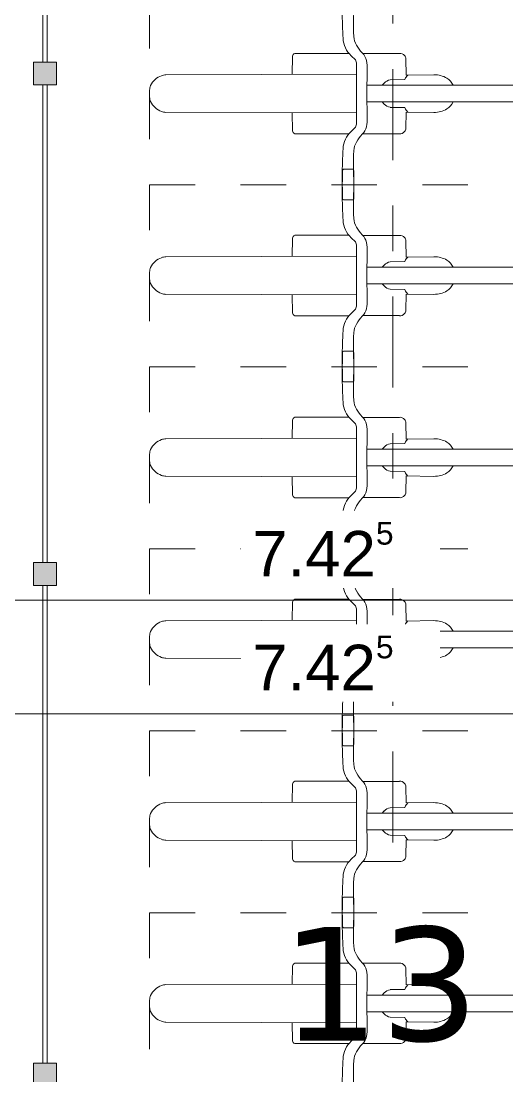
# Model space of a CAD drawing. Header units: metres. Extents: x -35.6 to 33, y -21.5 to 5.9.
# Drawn here: x 13.969 to 15.038, y -6.782 to -4.463 of the extents above; entities that cross this region are included whole.
import ezdxf

# ---------------------------------------------------------------- set-up
doc = ezdxf.new("R2010")
doc.units = ezdxf.units.M
doc.linetypes.add('_Rasterlinie_', pattern=[0.375, 0.2, -0.05, 0.075, -0.05])
doc.linetypes.add('_Verdeckte Linien_', pattern=[0.15, 0.1, -0.05])
for name, color, linetype, lineweight in [('A-____-____-DIMS', 7, 'Continuous', 5), ('A-____-____-DIMS-50', 7, 'Continuous', 5), ('A-DETL-GENF-HDLN', 7, '_Verdeckte Linien_', 9), ('A-DETL-GENF-OTLN', 7, 'Continuous', 9), ('A-GLAZ-CWMG-MCUT', 7, 'Continuous', 9), ('A-GLAZ-CWMG-OTLN', 7, 'Continuous', 9), ('A-WALL-____-MCUT', 7, 'Continuous', 35), ('C-PRKG-____-OTLN', 7, 'Continuous', 9), ('S-GRID-____-OTLN', 7, 'Continuous', 5)]:
    doc.layers.add(name, color=color, linetype=linetype, lineweight=lineweight)
doc.layers.add('S-GRID-____-IDEN', color=7, linetype='Continuous', lineweight=9, true_color=0x5555aa)
doc.styles.add('Arial', font='arial.ttf', dxfattribs={"height": 0.1})
doc.styles.add('Verdana_B', font='verdana.ttf', dxfattribs={"height": 0.25})
doc.dimstyles.new('SUB_Rohbau_fein_1', dxfattribs={"dimscale": 0.3048, "dimtxt": 0.102026, "dimasz": 0.246063, "dimexe": 0.164042, "dimexo": 0.0625, "dimgap": 0.123031, "dimtad": 1, "dimrnd": 0.005, "dimzin": 0, "dimdsep": 46, "dimtxsty": 'Arial', "dimblk1": 'OBLIQUE', "dimblk2": 'OBLIQUE', "dimsah": 1, "dimcen": 0.09, "dimazin": 0, "dimtfac": 1, "dimtdec": 4, "dimtix": 1, "dimtmove": 0, "dimatfit": 3, "dimfxl": 0.164042, "dimfxlon": 1, "dimtvp": 1, "dimtfill": 1, "dimtolj": 1, "dimtzin": 0, "dimarcsym": 2})

# ---------------------------------------------------------------- blocks, each defined once
blk = doc.blocks.new('Fahrradstellplatz - Fahrradstellplatz-23804277--01_UG_OK_FFB_AF_ru')
at = {"layer": 'A-DETL-GENF-HDLN', "color": 253, "true_color": 0x999999}
for p, q in [((2.4, 0), (2, 0)), ((2.4, 0), (2.4, -2)), ((2.8, 0), (2.4, 0)), ((2.4, 0), (2.4, -2)), ((2.8, 0), (2.8, -2)), ((3.2, 0), (2.8, 0)), ((2.8, 0), (2.8, -2)), ((3.2, 0), (3.2, -2)), ((3.6, 0), (3.2, 0)), ((3.2, 0), (3.2, -2)), ((3.6, 0), (3.6, -2)), ((4, 0), (3.6, 0)), ((3.6, 0), (3.6, -2)), ((4, 0), (4, -2)), ((4.4, 0), (4, 0)), ((4, 0), (4, -2))]:
    blk.add_line(p, q, dxfattribs=at)
at = {"layer": 'A-DETL-GENF-OTLN', "color": 253, "true_color": 0x999999}
for p, q in [((2.1931, 0), (2.2006, 0)), ((2.2006, 0), (2.2081, 0)), ((2.5931, 0), (2.6006, 0)), ((2.6006, 0), (2.6081, 0)), ((2.9931, 0), (3.0006, 0)), ((3.0006, 0), (3.0081, 0)), ((3.3931, 0), (3.4006, 0)), ((3.4006, 0), (3.4081, 0)), ((3.7931, 0), (3.8006, 0)), ((3.8006, 0), (3.8081, 0)), ((4.1931, 0), (4.2006, 0)), ((4.2006, 0), (4.2081, 0)), ((2.1593, -0.0357), (2.1581, -0.4548)), ((2.2419, -0.0357), (2.2431, -0.4548)), ((2.5593, -0.0357), (2.5581, -0.4548)), ((2.6419, -0.0357), (2.6431, -0.4548)), ((2.9593, -0.0357), (2.9581, -0.4548)), ((3.0419, -0.0357), (3.0431, -0.4548)), ((3.3593, -0.0357), (3.3581, -0.4548)), ((3.4419, -0.0357), (3.4431, -0.4548)), ((3.7593, -0.0357), (3.7581, -0.4548)), ((3.8419, -0.0357), (3.8431, -0.4548)), ((4.1593, -0.0357), (4.1581, -0.4548)), ((4.2419, -0.0357), (4.2431, -0.4548)), ((2.1122, -0.3193), (2.1122, -0.4382)), ((2.1585, -0.3133), (2.1186, -0.3144)), ((2.2427, -0.3133), (2.2826, -0.3144)), ((2.289, -0.3193), (2.289, -0.4382)), ((2.5122, -0.3193), (2.5122, -0.4382)), ((2.5585, -0.3133), (2.5186, -0.3144)), ((2.6427, -0.3133), (2.6826, -0.3144)), ((2.689, -0.3193), (2.689, -0.4382)), ((2.9122, -0.3193), (2.9122, -0.4382)), ((2.9585, -0.3133), (2.9186, -0.3144)), ((3.0427, -0.3133), (3.0826, -0.3144)), ((3.089, -0.3193), (3.089, -0.4382)), ((3.3122, -0.3193), (3.3122, -0.4382)), ((3.3585, -0.3133), (3.3186, -0.3144)), ((3.4427, -0.3133), (3.4826, -0.3144)), ((3.489, -0.3193), (3.489, -0.4382)), ((3.7122, -0.3193), (3.7122, -0.4382)), ((3.7585, -0.3133), (3.7186, -0.3144)), ((3.8427, -0.3133), (3.8826, -0.3144)), ((3.889, -0.3193), (3.889, -0.4382)), ((4.1122, -0.3193), (4.1122, -0.4382)), ((4.1585, -0.3133), (4.1186, -0.3144)), ((4.2427, -0.3133), (4.2826, -0.3144)), ((4.289, -0.3193), (4.289, -0.4382)), ((2.3667, -0.4263), (2.3667, -0.4463)), ((2.4202, -0.4238), (2.3698, -0.4242)), ((2.381, -0.4238), (2.4314, -0.4242)), ((2.4345, -0.4263), (2.4345, -0.4463)), ((2.7667, -0.4263), (2.7667, -0.4463)), ((2.8202, -0.4238), (2.7698, -0.4242)), ((2.781, -0.4238), (2.8314, -0.4242)), ((2.8345, -0.4263), (2.8345, -0.4463)), ((3.1667, -0.4263), (3.1667, -0.4463)), ((3.2202, -0.4238), (3.1698, -0.4242)), ((3.181, -0.4238), (3.2314, -0.4242)), ((3.2345, -0.4263), (3.2345, -0.4463)), ((3.5667, -0.4263), (3.5667, -0.4463)), ((3.6202, -0.4238), (3.5698, -0.4242)), ((3.581, -0.4238), (3.6314, -0.4242)), ((3.6345, -0.4263), (3.6345, -0.4463)), ((3.9667, -0.4263), (3.9667, -0.4463)), ((4.0202, -0.4238), (3.9698, -0.4242)), ((3.981, -0.4238), (4.0314, -0.4242)), ((4.0345, -0.4263), (4.0345, -0.4463)), ((1.9695, -0.4488), (2.0654, -0.4486)), ((2.0654, -0.4486), (2.0751, -0.4491)), ((2.1266, -0.4527), (2.1174, -0.443)), ((2.1354, -0.4549), (2.2006, -0.4547)), ((2.2006, -0.4547), (2.2658, -0.4549)), ((2.2746, -0.4527), (2.2838, -0.443)), ((2.3358, -0.4486), (2.3261, -0.4491)), ((2.4317, -0.4488), (2.3358, -0.4486)), ((2.3695, -0.4488), (2.4654, -0.4486)), ((2.4654, -0.4486), (2.4751, -0.4491)), ((2.5266, -0.4527), (2.5174, -0.443)), ((2.5354, -0.4549), (2.6006, -0.4547)), ((2.6006, -0.4547), (2.6658, -0.4549)), ((2.6746, -0.4527), (2.6838, -0.443)), ((2.7358, -0.4486), (2.7261, -0.4491)), ((2.8317, -0.4488), (2.7358, -0.4486)), ((2.7695, -0.4488), (2.8654, -0.4486)), ((2.8654, -0.4486), (2.8751, -0.4491)), ((2.9266, -0.4527), (2.9174, -0.443)), ((2.9354, -0.4549), (3.0006, -0.4547)), ((3.0006, -0.4547), (3.0658, -0.4549)), ((3.0746, -0.4527), (3.0838, -0.443)), ((3.1358, -0.4486), (3.1261, -0.4491)), ((3.2317, -0.4488), (3.1358, -0.4486)), ((3.1695, -0.4488), (3.2654, -0.4486)), ((3.2654, -0.4486), (3.2751, -0.4491)), ((3.3266, -0.4527), (3.3174, -0.443)), ((3.3354, -0.4549), (3.4006, -0.4547)), ((3.4006, -0.4547), (3.4658, -0.4549)), ((3.4746, -0.4527), (3.4838, -0.443)), ((3.5358, -0.4486), (3.5261, -0.4491)), ((3.6317, -0.4488), (3.5358, -0.4486)), ((3.5695, -0.4488), (3.6654, -0.4486)), ((3.6654, -0.4486), (3.6751, -0.4491)), ((3.7266, -0.4527), (3.7174, -0.443)), ((3.7354, -0.4549), (3.8006, -0.4547)), ((3.8006, -0.4547), (3.8658, -0.4549)), ((3.8746, -0.4527), (3.8838, -0.443)), ((3.9358, -0.4486), (3.9261, -0.4491)), ((4.0317, -0.4488), (3.9358, -0.4486)), ((3.9695, -0.4488), (4.0654, -0.4486)), ((4.0654, -0.4486), (4.0751, -0.4491)), ((4.1266, -0.4527), (4.1174, -0.443)), ((4.1354, -0.4549), (4.2006, -0.4547)), ((4.2006, -0.4547), (4.2658, -0.4549)), ((4.2746, -0.4527), (4.2838, -0.443)), ((4.3358, -0.4486), (4.3261, -0.4491)), ((4.4317, -0.4488), (4.3358, -0.4486)), ((2.1124, -0.469), (2.1124, -0.5492)), ((2.2006, -0.4779), (2.1482, -0.4781)), ((2.1825, -1.0675), (2.1825, -0.478)), ((2.253, -0.4781), (2.2006, -0.4779)), ((2.2187, -1.0675), (2.2187, -0.478)), ((2.2888, -0.469), (2.2888, -0.5492)), ((2.5124, -0.469), (2.5124, -0.5492)), ((2.6006, -0.4779), (2.5482, -0.4781)), ((2.5825, -1.0675), (2.5825, -0.478)), ((2.653, -0.4781), (2.6006, -0.4779)), ((2.6187, -1.0675), (2.6187, -0.478)), ((2.6888, -0.469), (2.6888, -0.5492)), ((2.9124, -0.469), (2.9124, -0.5492)), ((3.0006, -0.4779), (2.9482, -0.4781)), ((2.9825, -1.0675), (2.9825, -0.478)), ((3.053, -0.4781), (3.0006, -0.4779)), ((3.0187, -1.0675), (3.0187, -0.478)), ((3.0888, -0.469), (3.0888, -0.5492)), ((3.3124, -0.469), (3.3124, -0.5492)), ((3.4006, -0.4779), (3.3482, -0.4781)), ((3.3825, -1.0675), (3.3825, -0.478)), ((3.453, -0.4781), (3.4006, -0.4779)), ((3.4187, -1.0675), (3.4187, -0.478)), ((3.4888, -0.469), (3.4888, -0.5492)), ((3.7124, -0.469), (3.7124, -0.5492)), ((3.8006, -0.4779), (3.7482, -0.4781)), ((3.7825, -1.0675), (3.7825, -0.478)), ((3.853, -0.4781), (3.8006, -0.4779)), ((3.8187, -1.0675), (3.8187, -0.478)), ((3.8888, -0.469), (3.8888, -0.5492)), ((4.1124, -0.469), (4.1124, -0.5492)), ((4.2006, -0.4779), (4.1482, -0.4781)), ((4.1825, -1.0675), (4.1825, -0.478)), ((4.253, -0.4781), (4.2006, -0.4779)), ((4.2187, -1.0675), (4.2187, -0.478)), ((4.2888, -0.469), (4.2888, -0.5492)), ((2.1703, -0.5287), (2.1697, -0.5614)), ((2.1825, -0.5111), (2.1776, -0.516)), ((2.2187, -0.5111), (2.2236, -0.516)), ((2.2309, -0.5287), (2.2315, -0.5614)), ((2.5703, -0.5287), (2.5697, -0.5614)), ((2.5825, -0.5111), (2.5776, -0.516)), ((2.6187, -0.5111), (2.6236, -0.516)), ((2.6309, -0.5287), (2.6315, -0.5614)), ((2.9703, -0.5287), (2.9697, -0.5614)), ((2.9825, -0.5111), (2.9776, -0.516)), ((3.0187, -0.5111), (3.0236, -0.516)), ((3.0309, -0.5287), (3.0315, -0.5614)), ((3.3703, -0.5287), (3.3697, -0.5614)), ((3.3825, -0.5111), (3.3776, -0.516)), ((3.4187, -0.5111), (3.4236, -0.516)), ((3.4309, -0.5287), (3.4315, -0.5614)), ((3.7703, -0.5287), (3.7697, -0.5614)), ((3.7825, -0.5111), (3.7776, -0.516)), ((3.8187, -0.5111), (3.8236, -0.516)), ((3.8309, -0.5287), (3.8315, -0.5614)), ((4.1703, -0.5287), (4.1697, -0.5614)), ((4.1825, -0.5111), (4.1776, -0.516)), ((4.2187, -0.5111), (4.2236, -0.516)), ((4.2309, -0.5287), (4.2315, -0.5614)), ((2.1242, -0.5633), (2.16, -0.564)), ((2.16, -0.564), (2.1592, -0.6253)), ((2.1599, -0.5677), (2.1626, -0.5655)), ((2.2413, -0.5677), (2.2386, -0.5655)), ((2.277, -0.5633), (2.2412, -0.564)), ((2.2412, -0.564), (2.242, -0.6253)), ((2.5242, -0.5633), (2.56, -0.564)), ((2.56, -0.564), (2.5592, -0.6253)), ((2.5599, -0.5677), (2.5626, -0.5655)), ((2.6413, -0.5677), (2.6386, -0.5655)), ((2.677, -0.5633), (2.6412, -0.564)), ((2.6412, -0.564), (2.642, -0.6253)), ((2.9242, -0.5633), (2.96, -0.564)), ((2.96, -0.564), (2.9592, -0.6253)), ((2.9599, -0.5677), (2.9626, -0.5655)), ((3.0413, -0.5677), (3.0386, -0.5655)), ((3.077, -0.5633), (3.0412, -0.564)), ((3.0412, -0.564), (3.042, -0.6253)), ((3.3242, -0.5633), (3.36, -0.564)), ((3.36, -0.564), (3.3592, -0.6253)), ((3.3599, -0.5677), (3.3626, -0.5655)), ((3.4413, -0.5677), (3.4386, -0.5655)), ((3.477, -0.5633), (3.4412, -0.564)), ((3.4412, -0.564), (3.442, -0.6253)), ((3.7242, -0.5633), (3.76, -0.564)), ((3.76, -0.564), (3.7592, -0.6253)), ((3.7599, -0.5677), (3.7626, -0.5655)), ((3.8413, -0.5677), (3.8386, -0.5655)), ((3.877, -0.5633), (3.8412, -0.564)), ((3.8412, -0.564), (3.842, -0.6253)), ((4.1242, -0.5633), (4.16, -0.564)), ((4.16, -0.564), (4.1592, -0.6253)), ((4.1599, -0.5677), (4.1626, -0.5655)), ((4.2413, -0.5677), (4.2386, -0.5655)), ((4.277, -0.5633), (4.2412, -0.564)), ((4.2412, -0.564), (4.242, -0.6253))]:
    blk.add_line(p, q, dxfattribs=at)
for centre, radius, start, end in [((2.1931, -0.024), 0.024, 90.0116, 114.7042), ((2.5931, -0.024), 0.024, 90.0116, 114.7042), ((2.9931, -0.024), 0.024, 90.0116, 114.7042), ((3.3931, -0.024), 0.024, 90.0116, 114.7042), ((3.4081, -0.024), 0.024, 65.2958, 89.9884), ((3.7931, -0.024), 0.024, 90.0116, 114.7042), ((4.1931, -0.024), 0.024, 90.0116, 114.7042), ((2.2003, -0.0396), 0.0412, 114.7042, 161.0529), ((2.2081, -0.024), 0.024, 65.2958, 89.9884), ((2.2009, -0.0396), 0.0412, 18.9471, 65.2958), ((2.6003, -0.0396), 0.0412, 114.7042, 161.0529), ((2.6081, -0.024), 0.024, 65.2958, 89.9884), ((2.6009, -0.0396), 0.0412, 18.9471, 65.2958), ((3.0003, -0.0396), 0.0412, 114.7042, 161.0529), ((3.0081, -0.024), 0.024, 65.2958, 89.9884), ((3.0009, -0.0396), 0.0412, 18.9471, 65.2958), ((3.4003, -0.0396), 0.0412, 114.7042, 161.0529), ((3.4009, -0.0396), 0.0412, 18.9471, 65.2958), ((3.8003, -0.0396), 0.0412, 114.7042, 161.0529), ((3.8081, -0.024), 0.024, 65.2958, 89.9884), ((3.8009, -0.0396), 0.0412, 18.9471, 65.2958), ((4.2003, -0.0396), 0.0412, 114.7042, 161.0529), ((4.2081, -0.024), 0.024, 65.2958, 89.9884), ((4.2009, -0.0396), 0.0412, 18.9471, 65.2958), ((2.1997, -0.0394), 0.0406, 161.0529, 174.7358), ((2.2015, -0.0394), 0.0406, 5.2642, 18.9471), ((2.5997, -0.0394), 0.0406, 161.0529, 174.7358), ((2.6015, -0.0394), 0.0406, 5.2642, 18.9471), ((2.9997, -0.0394), 0.0406, 161.0529, 174.7358), ((3.0015, -0.0394), 0.0406, 5.2642, 18.9471), ((3.3997, -0.0394), 0.0406, 161.0529, 174.7358), ((3.4015, -0.0394), 0.0406, 5.2642, 18.9471), ((3.7997, -0.0394), 0.0406, 161.0529, 174.7358), ((3.8015, -0.0394), 0.0406, 5.2642, 18.9471), ((4.1997, -0.0394), 0.0406, 161.0529, 174.7358), ((4.2015, -0.0394), 0.0406, 5.2642, 18.9471), ((2.1188, -0.3212), 0.00683, 91.5986, 163.3195), ((2.2824, -0.3212), 0.00683, 16.6805, 88.4014), ((2.5188, -0.3212), 0.00683, 91.5986, 163.3195), ((2.6824, -0.3212), 0.00683, 16.6805, 88.4014), ((2.9188, -0.3212), 0.00683, 91.5986, 163.3195), ((3.0824, -0.3212), 0.00683, 16.6805, 88.4014), ((3.3188, -0.3212), 0.00683, 91.5986, 163.3195), ((3.4824, -0.3212), 0.00683, 16.6805, 88.4014), ((3.7188, -0.3212), 0.00683, 91.5986, 163.3195), ((3.8824, -0.3212), 0.00683, 16.6805, 88.4014), ((4.1188, -0.3212), 0.00683, 91.5986, 163.3195), ((4.2824, -0.3212), 0.00683, 16.6805, 88.4014), ((2.0251, -1.3361), 0.9124, 86.5727, 90.3077), ((2.0762, -0.482), 0.0567, 43.3751, 86.5727), ((2.325, -0.482), 0.0567, 93.4273, 136.6249), ((2.3761, -1.3361), 0.9124, 89.6923, 93.4273), ((2.3698, -0.4274), 0.00327, 90.4611, 160.3834), ((2.4251, -1.3361), 0.9124, 86.5727, 90.3077), ((2.4314, -0.4274), 0.00327, 19.6166, 89.5389), ((2.4762, -0.482), 0.0567, 43.3751, 86.5727), ((2.725, -0.482), 0.0567, 93.4273, 136.6249), ((2.7761, -1.3361), 0.9124, 89.6923, 93.4273), ((2.7698, -0.4274), 0.00327, 90.4611, 160.3834), ((2.8251, -1.3361), 0.9124, 86.5727, 90.3077), ((2.8314, -0.4274), 0.00327, 19.6166, 89.5389), ((2.8762, -0.482), 0.0567, 43.3751, 86.5727), ((3.125, -0.482), 0.0567, 93.4273, 136.6249), ((3.1761, -1.3361), 0.9124, 89.6923, 93.4273), ((3.1698, -0.4274), 0.00327, 90.4611, 160.3834), ((3.2251, -1.3361), 0.9124, 86.5727, 90.3077), ((3.2314, -0.4274), 0.00327, 19.6166, 89.5389), ((3.2762, -0.482), 0.0567, 43.3751, 86.5727), ((3.525, -0.482), 0.0567, 93.4273, 136.6249), ((3.5761, -1.3361), 0.9124, 89.6923, 93.4273), ((3.5698, -0.4274), 0.00327, 90.4611, 160.3834), ((3.6251, -1.3361), 0.9124, 86.5727, 90.3077), ((3.6314, -0.4274), 0.00327, 19.6166, 89.5389), ((3.6762, -0.482), 0.0567, 43.3751, 86.5727), ((3.925, -0.482), 0.0567, 93.4273, 136.6249), ((3.9761, -1.3361), 0.9124, 89.6923, 93.4273), ((3.9698, -0.4274), 0.00327, 90.4611, 160.3834), ((4.0251, -1.3361), 0.9124, 86.5727, 90.3077), ((4.0314, -0.4274), 0.00327, 19.6166, 89.5389), ((4.0762, -0.482), 0.0567, 43.3751, 86.5727), ((4.325, -0.482), 0.0567, 93.4273, 136.6249), ((4.3761, -1.3361), 0.9124, 89.6923, 93.4273), ((2.073, -0.491), 0.0419, 59.8665, 87.1207), ((2.0519, -0.5273), 0.0839, 45.1941, 59.8665), ((2.1353, -0.4364), 0.0186, 241.9395, 270.2136), ((2.2659, -0.4364), 0.0186, 269.7864, 298.0605), ((2.3493, -0.5273), 0.0839, 120.1335, 134.8059), ((2.3282, -0.491), 0.0419, 92.8793, 120.1335), ((2.3692, -0.4463), 0.00251, 180, 276.4127), ((2.4319, -0.4463), 0.00251, 263.5873, 0), ((2.473, -0.491), 0.0419, 59.8665, 87.1207), ((2.4519, -0.5273), 0.0839, 45.1941, 59.8665), ((2.5353, -0.4364), 0.0186, 241.9395, 270.2136), ((2.6659, -0.4364), 0.0186, 269.7864, 298.0605), ((2.7493, -0.5273), 0.0839, 120.1335, 134.8059), ((2.7282, -0.491), 0.0419, 92.8793, 120.1335), ((2.7692, -0.4463), 0.00251, 180, 276.4127), ((2.8319, -0.4463), 0.00251, 263.5873, 0), ((2.873, -0.491), 0.0419, 59.8665, 87.1207), ((2.8519, -0.5273), 0.0839, 45.1941, 59.8665), ((2.9353, -0.4364), 0.0186, 241.9395, 270.2136), ((3.0659, -0.4364), 0.0186, 269.7864, 298.0605), ((3.1493, -0.5273), 0.0839, 120.1335, 134.8059), ((3.1282, -0.491), 0.0419, 92.8793, 120.1335), ((3.1692, -0.4463), 0.00251, 180, 276.4127), ((3.2319, -0.4463), 0.00251, 263.5873, 0), ((3.273, -0.491), 0.0419, 59.8665, 87.1207), ((3.2519, -0.5273), 0.0839, 45.1941, 59.8665), ((3.3353, -0.4364), 0.0186, 241.9395, 270.2136), ((3.4659, -0.4364), 0.0186, 269.7864, 298.0605), ((3.5493, -0.5273), 0.0839, 120.1335, 134.8059), ((3.5282, -0.491), 0.0419, 92.8793, 120.1335), ((3.5692, -0.4463), 0.00251, 180, 276.4127), ((3.6319, -0.4463), 0.00251, 263.5873, 0), ((3.673, -0.491), 0.0419, 59.8665, 87.1207), ((3.6519, -0.5273), 0.0839, 45.1941, 59.8665), ((3.7353, -0.4364), 0.0186, 241.9395, 270.2136), ((3.8659, -0.4364), 0.0186, 269.7864, 298.0605), ((3.9493, -0.5273), 0.0839, 120.1335, 134.8059), ((3.9282, -0.491), 0.0419, 92.8793, 120.1335), ((3.9692, -0.4463), 0.00251, 180, 276.4127), ((4.0319, -0.4463), 0.00251, 263.5873, 0), ((4.073, -0.491), 0.0419, 59.8665, 87.1207), ((4.0519, -0.5273), 0.0839, 45.1941, 59.8665), ((4.1353, -0.4364), 0.0186, 241.9395, 270.2136), ((4.2659, -0.4364), 0.0186, 269.7864, 298.0605), ((4.3493, -0.5273), 0.0839, 120.1335, 134.8059), ((4.3282, -0.491), 0.0419, 92.8793, 120.1335), ((2.1355, -0.4431), 0.0347, 225.1941, 257.0778), ((2.1414, -0.4178), 0.0607, 257.0778, 276.4792), ((2.2598, -0.4178), 0.0607, 263.5208, 282.9222), ((2.2656, -0.4431), 0.0347, 282.9222, 314.8059), ((2.5355, -0.4431), 0.0347, 225.1941, 257.0778), ((2.5414, -0.4178), 0.0607, 257.0778, 276.4792), ((2.6598, -0.4178), 0.0607, 263.5208, 282.9222), ((2.6656, -0.4431), 0.0347, 282.9222, 314.8059), ((2.9355, -0.4431), 0.0347, 225.1941, 257.0778), ((2.9414, -0.4178), 0.0607, 257.0778, 276.4792), ((3.0598, -0.4178), 0.0607, 263.5208, 282.9222), ((3.0656, -0.4431), 0.0347, 282.9222, 314.8059), ((3.3355, -0.4431), 0.0347, 225.1941, 257.0778), ((3.3414, -0.4178), 0.0607, 257.0778, 276.4792), ((3.4598, -0.4178), 0.0607, 263.5208, 282.9222), ((3.4656, -0.4431), 0.0347, 282.9222, 314.8059), ((3.7355, -0.4431), 0.0347, 225.1941, 257.0778), ((3.7414, -0.4178), 0.0607, 257.0778, 276.4792), ((3.8598, -0.4178), 0.0607, 263.5208, 282.9222), ((3.8656, -0.4431), 0.0347, 282.9222, 314.8059), ((4.1355, -0.4431), 0.0347, 225.1941, 257.0778), ((4.1414, -0.4178), 0.0607, 257.0778, 276.4792), ((4.2598, -0.4178), 0.0607, 263.5208, 282.9222), ((4.2656, -0.4431), 0.0347, 282.9222, 314.8059), ((2.1968, -0.5354), 0.0273, 134.6459, 165.8184), ((2.2044, -0.5354), 0.0273, 14.1816, 45.3541), ((2.5968, -0.5354), 0.0273, 134.6459, 165.8184), ((2.6044, -0.5354), 0.0273, 14.1816, 45.3541), ((2.9968, -0.5354), 0.0273, 134.6459, 165.8184), ((3.0044, -0.5354), 0.0273, 14.1816, 45.3541), ((3.3968, -0.5354), 0.0273, 134.6459, 165.8184), ((3.4044, -0.5354), 0.0273, 14.1816, 45.3541), ((3.7968, -0.5354), 0.0273, 134.6459, 165.8184), ((3.8044, -0.5354), 0.0273, 14.1816, 45.3541), ((4.1968, -0.5354), 0.0273, 134.6459, 165.8184), ((4.2044, -0.5354), 0.0273, 14.1816, 45.3541), ((2.1247, -0.551), 0.0125, 171.6962, 231.7808), ((2.2765, -0.551), 0.0125, 308.2192, 8.3038), ((2.5247, -0.551), 0.0125, 171.6962, 231.7808), ((2.6765, -0.551), 0.0125, 308.2192, 8.3038), ((2.9247, -0.551), 0.0125, 171.6962, 231.7808), ((3.0765, -0.551), 0.0125, 308.2192, 8.3038), ((3.3247, -0.551), 0.0125, 171.6962, 231.7808), ((3.4765, -0.551), 0.0125, 308.2192, 8.3038), ((3.7247, -0.551), 0.0125, 171.6962, 231.7808), ((3.8765, -0.551), 0.0125, 308.2192, 8.3038), ((4.1247, -0.551), 0.0125, 171.6962, 231.7808), ((4.2765, -0.551), 0.0125, 308.2192, 8.3038), ((2.1241, -0.5518), 0.0115, 231.7808, 270.2009), ((2.177, -0.5825), 0.0223, 108.948, 130.1425), ((2.2242, -0.5825), 0.0223, 49.8575, 71.052), ((2.2771, -0.5518), 0.0115, 269.7991, 308.2192), ((2.5241, -0.5518), 0.0115, 231.7808, 270.2009), ((2.577, -0.5825), 0.0223, 108.948, 130.1425), ((2.6242, -0.5825), 0.0223, 49.8575, 71.052), ((2.6771, -0.5518), 0.0115, 269.7991, 308.2192), ((2.9241, -0.5518), 0.0115, 231.7808, 270.2009), ((2.977, -0.5825), 0.0223, 108.948, 130.1425), ((3.0242, -0.5825), 0.0223, 49.8575, 71.052), ((3.0771, -0.5518), 0.0115, 269.7991, 308.2192), ((3.3241, -0.5518), 0.0115, 231.7808, 270.2009), ((3.377, -0.5825), 0.0223, 108.948, 130.1425), ((3.4242, -0.5825), 0.0223, 49.8575, 71.052), ((3.4771, -0.5518), 0.0115, 269.7991, 308.2192), ((3.7241, -0.5518), 0.0115, 231.7808, 270.2009), ((3.777, -0.5825), 0.0223, 108.948, 130.1425), ((3.8242, -0.5825), 0.0223, 49.8575, 71.052), ((3.8771, -0.5518), 0.0115, 269.7991, 308.2192), ((4.1241, -0.5518), 0.0115, 231.7808, 270.2009), ((4.177, -0.5825), 0.0223, 108.948, 130.1425), ((4.2242, -0.5825), 0.0223, 49.8575, 71.052), ((4.2771, -0.5518), 0.0115, 269.7991, 308.2192), ((2.2138, -0.626), 0.0546, 179.3091, 210.5226), ((2.1874, -0.626), 0.0546, 329.4774, 0.6909), ((2.6138, -0.626), 0.0546, 179.3091, 210.5226), ((2.5874, -0.626), 0.0546, 329.4774, 0.6909), ((3.0138, -0.626), 0.0546, 179.3091, 210.5226), ((2.9874, -0.626), 0.0546, 329.4774, 0.6909), ((3.4138, -0.626), 0.0546, 179.3091, 210.5226), ((3.3874, -0.626), 0.0546, 329.4774, 0.6909), ((3.8138, -0.626), 0.0546, 179.3091, 210.5226), ((3.7874, -0.626), 0.0546, 329.4774, 0.6909), ((4.2138, -0.626), 0.0546, 179.3091, 210.5226), ((4.1874, -0.626), 0.0546, 329.4774, 0.6909), ((2.1952, -0.6369), 0.033, 210.5226, 246.9607), ((2.206, -0.6369), 0.033, 293.0393, 329.4774), ((2.5952, -0.6369), 0.033, 210.5226, 246.9607), ((2.606, -0.6369), 0.033, 293.0393, 329.4774), ((2.9952, -0.6369), 0.033, 210.5226, 246.9607), ((3.006, -0.6369), 0.033, 293.0393, 329.4774), ((3.3952, -0.6369), 0.033, 210.5226, 246.9607), ((3.406, -0.6369), 0.033, 293.0393, 329.4774), ((3.7952, -0.6369), 0.033, 210.5226, 246.9607), ((3.806, -0.6369), 0.033, 293.0393, 329.4774), ((4.1952, -0.6369), 0.033, 210.5226, 246.9607), ((4.206, -0.6369), 0.033, 293.0393, 329.4774)]:
    blk.add_arc(centre, radius, start, end, dxfattribs=at)
blk = doc.blocks.new('Rechteckiger Pfosten - 50 x 50-41864164--01_UG_OK_FFB_AF_ru')
at = {"layer": 'A-GLAZ-CWMG-OTLN', "true_color": 0xc8c8c8}
blk.add_hatch(color=9, dxfattribs=at).paths.add_polyline_path([(0.025, 0.025), (0.025, -0.025), (-0.025, -0.025), (-0.025, 0.025)])
at = {"layer": 'A-GLAZ-CWMG-MCUT'}
for p, q in [((-0.025, 0.025), (0.025, 0.025)), ((-0.025, -0.025), (-0.025, 0.025)), ((0.025, 0.025), (0.025, -0.025)), ((0.025, -0.025), (-0.025, -0.025))]:
    blk.add_line(p, q, dxfattribs=at)
blk = doc.blocks.new('DIMBLOCK167--01_UG_OK_FFB_AF_ru')
at = {"layer": 'A-____-____-DIMS-50'}
for p, q in [((10.927, -5.7358), (10.927, -5.6858)), ((10.927, -5.7358), (10.9645, -5.6983)), ((18.352, -5.7358), (18.352, -5.6858)), ((18.352, -5.7358), (18.3895, -5.6983)), ((10.927, -5.7358), (10.8895, -5.7733)), ((10.927, -5.7358), (18.352, -5.7358)), ((10.927, -5.7358), (10.927, -5.7858)), ((18.352, -5.7358), (18.3145, -5.7733)), ((18.352, -5.7358), (18.352, -5.7858))]:
    blk.add_line(p, q, dxfattribs=at)
at = {"layer": 'A-____-____-DIMS-50', "color": 0, "insert": (14.4778, -5.5638), "char_height": 0.1, "width": 0.388091, "attachment_point": 1, "line_spacing_factor": 0.941778, "style": 'Arial', "bg_fill": 3, "box_fill_scale": 1.25, "bg_fill_color": 256, "bg_fill_true_color": 13158600, "bg_fill_transparency": 0}
blk.add_mtext('7.42\\A2\\H0.5x;\\S5^  ;\\H2x;', dxfattribs=at)
blk = doc.blocks.new('_Oblique')
at = {"color": 0, "linetype": 'ByBlock', "lineweight": -2}
blk.add_line((-0.5, -0.5), (0.5, 0.5), dxfattribs=at)
blk = doc.blocks.new('DIMBLOCK193--01_UG_OK_FFB_AF_ru')
at = {"layer": 'A-____-____-DIMS-50'}
for p, q in [((10.927, -5.9858), (10.927, -5.9358)), ((10.927, -5.9858), (10.9645, -5.9483)), ((18.352, -5.9858), (18.352, -5.9358)), ((18.352, -5.9858), (18.3895, -5.9483)), ((10.927, -5.9858), (10.8895, -6.0233)), ((10.927, -5.9858), (18.352, -5.9858)), ((10.927, -5.9858), (10.927, -6.0358)), ((18.352, -5.9858), (18.3145, -6.0233)), ((18.352, -5.9858), (18.352, -6.0358))]:
    blk.add_line(p, q, dxfattribs=at)
at = {"layer": 'A-____-____-DIMS-50', "color": 0, "insert": (14.4778, -5.8138), "char_height": 0.1, "width": 0.388091, "attachment_point": 1, "line_spacing_factor": 0.941778, "style": 'Arial', "bg_fill": 3, "box_fill_scale": 1.25, "bg_fill_color": 256, "bg_fill_true_color": 13158600, "bg_fill_transparency": 0}
blk.add_mtext('7.42\\A2\\H0.5x;\\S5^  ;\\H2x;', dxfattribs=at)

msp = doc.modelspace()

# ---------------------------------------------------------------- linework, layer by layer
at = {"layer": 'A-WALL-____-MCUT', "lineweight": 9}
for p, q in [((14.017, -3.5034), (14.017, -4.5534)), ((14.027, -4.5534), (14.027, -3.5034)), ((14.017, -4.5534), (14.027, -4.5534)), ((14.017, -4.6034), (14.017, -5.6534)), ((14.027, -4.6034), (14.017, -4.6034)), ((14.027, -5.6534), (14.027, -4.6034)), ((14.017, -5.6534), (14.027, -5.6534)), ((14.017, -5.7034), (14.017, -6.7534)), ((14.027, -5.7034), (14.017, -5.7034)), ((14.027, -6.7534), (14.027, -5.7034)), ((14.017, -6.7534), (14.027, -6.7534))]:
    msp.add_line(p, q, dxfattribs=at)
at = {"layer": 'S-GRID-____-OTLN', "color": 8, "linetype": '_Rasterlinie_', "true_color": 0x808080}
msp.add_line((14.787, -6.2685), (14.787, 5.1611), dxfattribs=at)

# ---------------------------------------------------------------- block references
at = {"layer": 'A-GLAZ-CWMG-OTLN', "extrusion": (0, 0, -1), "rotation": 270.0000000000001}
for p in [(-14.022, -4.5784), (-14.022, -5.6784), (-14.022, -6.7784)]:
    msp.add_blockref('Rechteckiger Pfosten - 50 x 50-41864164--01_UG_OK_FFB_AF_ru', p, dxfattribs=at)
at = {"layer": 'C-PRKG-____-OTLN', "color": 253, "true_color": 0x999999, "rotation": 90.00000000000092}
msp.add_blockref('Fahrradstellplatz - Fahrradstellplatz-23804277--01_UG_OK_FFB_AF_ru', (14.252, -8.8229), dxfattribs=at)

# ---------------------------------------------------------------- texts
at = {"layer": 'S-GRID-____-IDEN', "color": 8, "lineweight": 5, "true_color": 0x808080, "insert": (14.5405, -6.454), "char_height": 0.25, "width": 0.593249, "attachment_point": 1, "style": 'Verdana_B'}
msp.add_mtext('13', dxfattribs=at)

# ---------------------------------------------------------------- next in the draw order: dimensions: what is measured, and where the dimension line sits
at = {"layer": 'A-____-____-DIMS'}
dim = msp.add_linear_dim(base=(18.352, -5.7358), p1=(10.927, -5.7858), p2=(18.352, -5.7858), text='\\A1;7.42\\Q;{\\A1;{\\H0.5x;\\S5^ ;}}', dimstyle='SUB_Rohbau_fein_1', override={"dimpost": '<>', "dimfxl": 7.425}, dxfattribs=at)
dim.commit()
dim.dimension.update_dxf_attribs({"geometry": 'DIMBLOCK167--01_UG_OK_FFB_AF_ru', "text_midpoint": (14.6395, -5.6481)})

# ---------------------------------------------------------------- next in the draw order: dimensions: what is measured, and where the dimension line sits
dim = msp.add_linear_dim(base=(18.352, -5.9858), p1=(10.927, -6.0358), p2=(18.352, -5.9358), text='\\A1;7.42\\Q;{\\A1;{\\H0.5x;\\S5^ ;}}', dimstyle='SUB_Rohbau_fein_1', override={"dimpost": '<>', "dimfxl": 7.425673}, dxfattribs=at)
dim.commit()
dim.dimension.update_dxf_attribs({"geometry": 'DIMBLOCK193--01_UG_OK_FFB_AF_ru', "text_midpoint": (14.6395, -5.8981)})

doc.saveas('drawing.dxf')
